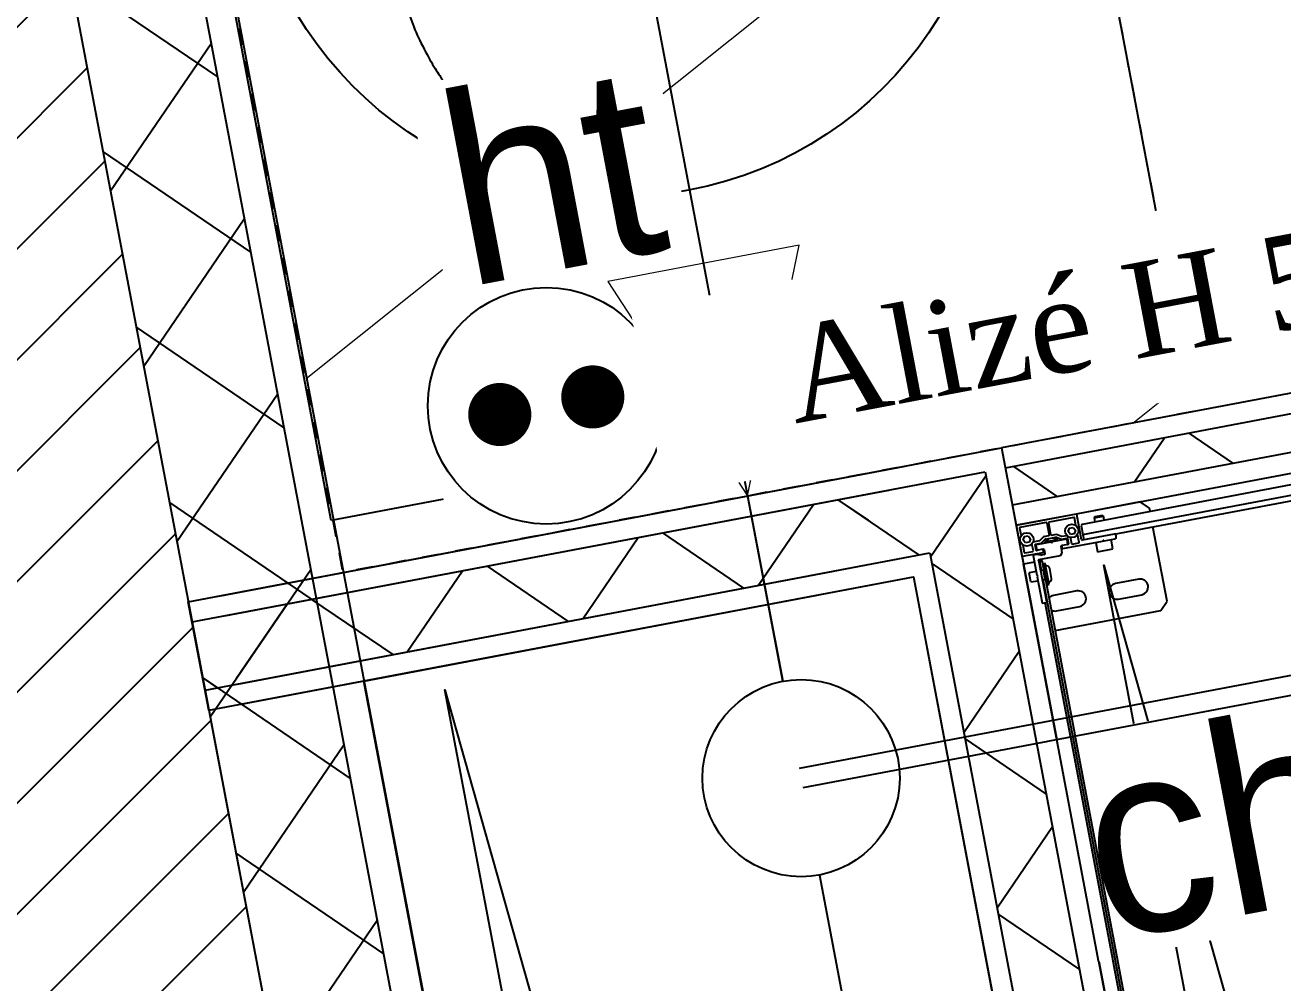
# Model space of a CAD drawing. Header units: centimetres. Extents: x 197412 to 267601, y -375791 to -305433.
# Drawn here: x 231931 to 232728, y -336630 to -336023 of the extents above; entities that cross this region are included whole.
import ezdxf

# ---------------------------------------------------------------- set-up
doc = ezdxf.new("R2010")
doc.units = ezdxf.units.CM
doc.linetypes.add('Style de ligne -1', pattern=[0.41664, 0.20828, -0.20836])
for name, color, linetype in [('3-BAT C-Niveau 0', 250, 'Continuous'), ('prlm-GT', 242, 'Continuous'), ('prlm-MOD', 64, 'Continuous'), ('prlm-VMC', 62, 'Continuous')]:
    doc.layers.add(name, color=color, linetype=linetype)
doc.layers.add('prlm-ELEC-CFO', color=1, linetype='Continuous', lineweight=25)
doc.styles.add('prlm-elec-cfo', font='comic.ttf', dxfattribs={"height": 12})
doc.styles.add('prlm-vmc', font='pala.ttf', dxfattribs={"height": 14})

# ---------------------------------------------------------------- blocks, each defined once
blk = doc.blocks.new('xi.PCHT')
at = {"color": 0, "lineweight": 5}
blk.add_wipeout([(-7.5, -7.5), (7.5, -7.5), (7.5, 7.5), (-7.5, 7.5)], dxfattribs=at).dxf.layer = 'prlm-ELEC-CFO'
at = {"layer": 'prlm-ELEC-CFO', "color": 0, "linetype": 'ByBlock', "lineweight": 5, "const_width": 2}
for points in [[(-4, 0, 1), (-2, 0, 1)], [(2, 0, 1), (4, 0, 1)]]:
    blk.add_lwpolyline(points, format="xyb", close=True, dxfattribs=at)
at = {"layer": 'prlm-ELEC-CFO', "color": 0, "linetype": 'ByBlock', "lineweight": -2}
blk.add_circle((0, 0), 7.5, dxfattribs=at)
blk = doc.blocks.new('C 90.MTI900_Alu_390')
at = {"layer": 'prlm-MOD', "color": 1, "linetype": 'Continuous'}
for p, q in [((-4.225, 0), (4.225, 0)), ((4.278, 0), (4.225, 0)), ((4.225, -0.07), (4.225, 0)), ((4.472, 0), (4.278, 0)), ((4.475, 0), (4.472, 0)), ((4.475, -0.003), (4.475, 0)), ((3.96, -0.073), (3.96, -0.097)), ((4.13, -0.07), (3.963, -0.07)), ((4.105, -0.025), (4.165, -0.025)), ((4.105, -0.025), (4.105, -0.07)), ((4.135, -0.075), (4.13, -0.07)), ((4.14, -0.07), (4.135, -0.075)), ((4.267, -0.07), (4.14, -0.07)), ((4.165, -0.07), (4.165, -0.025)), ((4.27, -0.0895), (4.27, -0.073)), ((4.275, -0.003), (4.275, -0.137)), ((4.293, -0.021), (4.293, -0.074)), ((4.3467, -0.018), (4.296, -0.018)), ((4.296, -0.077), (4.3306, -0.077)), ((4.355, -0.0385), (4.375, -0.0269)), ((4.355, -0.0615), (4.355, -0.0385)), ((4.375, -0.0731), (4.355, -0.0615)), ((4.375, -0.0269), (4.395, -0.0385)), ((4.395, -0.0615), (4.375, -0.0731)), ((4.395, -0.0385), (4.395, -0.0615)), ((4.454, -0.018), (4.4033, -0.018)), ((4.457, -0.191), (4.457, -0.021)), ((4.475, -0.387), (4.475, -0.003)), ((-4.105, -0.105), (4.105, -0.105)), ((-4.1, -0.12), (4.1, -0.12)), ((-3.96, -0.09), (3.96, -0.09)), ((3.775, -0.12), (3.775, -0.8)), ((3.895, -0.15), (3.895, -0.3)), ((3.963, -0.1), (4.229, -0.1)), ((3.995, -0.3), (3.995, -0.15)), ((4.067, -0.12), (4.067, -0.125)), ((4.067, -0.125), (4.203, -0.125)), ((4.067, -0.125), (4.067, -0.135)), ((4.067, -0.135), (4.203, -0.135)), ((4.105, -0.115), (4.095, -0.125)), ((4.1025, -0.158), (4.1675, -0.158)), ((4.105, -0.1), (4.105, -0.115)), ((4.165, -0.115), (4.105, -0.115)), ((4.165, -0.115), (4.165, -0.1)), ((4.165, -0.105), (4.225, -0.105)), ((4.175, -0.125), (4.165, -0.115)), ((4.17, -0.12), (4.225, -0.12)), ((4.203, -0.125), (4.203, -0.12)), ((4.203, -0.135), (4.203, -0.125)), ((4.225, -0.105), (4.225, -0.1)), ((4.225, -0.105), (4.225, -0.12)), ((4.235, -0.1), (4.235, -0.24)), ((4.26, -0.142), (4.26, -0.1205)), ((4.2602, -0.1195), (4.2698, -0.0905)), ((4.292, -0.145), (4.263, -0.145)), ((4.278, -0.14), (4.292, -0.14)), ((4.295, -0.137), (4.295, -0.098)), ((4.295, -0.137), (4.295, -0.142)), ((4.298, -0.095), (4.332, -0.095)), ((4.327, -0.1), (4.298, -0.1)), ((4.33, -0.195), (4.33, -0.103)), ((4.335, -0.098), (4.335, -0.1341)), ((4.3355, -0.1358), (4.3545, -0.1642)), ((4.353, -0.0864), (4.353, -0.1286)), ((4.3535, -0.1303), (4.3725, -0.1588)), ((4.33, -0.195), (4.325, -0.2)), ((4.325, -0.2), (4.33, -0.205)), ((4.3377, -0.16), (4.33, -0.16)), ((4.33, -0.1677), (4.3421, -0.1677)), ((4.33, -0.297), (4.33, -0.205)), ((4.33, -0.2323), (4.3421, -0.2323)), ((4.3545, -0.2358), (4.335, -0.265)), ((4.3377, -0.16), (4.3377, -0.24)), ((4.355, -0.19), (4.3377, -0.16)), ((4.3377, -0.24), (4.355, -0.21)), ((4.355, -0.1659), (4.355, -0.2341)), ((4.373, -0.1605), (4.373, -0.191)), ((4.373, -0.209), (4.373, -0.2404)), ((4.454, -0.194), (4.376, -0.194)), ((4.376, -0.206), (4.454, -0.206)), ((4.457, -0.369), (4.457, -0.209)), ((4.235, -0.24), (4.25, -0.255)), ((4.25, -0.255), (4.292, -0.255)), ((4.275, -0.263), (4.275, -0.52)), ((4.292, -0.26), (4.278, -0.26)), ((4.295, -0.258), (4.295, -0.263)), ((4.295, -0.302), (4.295, -0.263)), ((4.298, -0.3), (4.327, -0.3)), ((4.332, -0.305), (4.298, -0.305)), ((4.33, -0.24), (4.3377, -0.24)), ((4.335, -0.265), (4.335, -0.302)), ((4.353, -0.2714), (4.353, -0.3036)), ((4.373, -0.2404), (4.3535, -0.2697)), ((4.355, -0.3285), (4.375, -0.3169)), ((4.375, -0.3169), (4.395, -0.3285)), ((4.293, -0.326), (4.293, -0.369)), ((4.328, -0.323), (4.296, -0.323)), ((4.296, -0.372), (4.3467, -0.372)), ((4.305, -0.6), (4.305, -0.393)), ((4.308, -0.39), (4.472, -0.39)), ((4.355, -0.3515), (4.355, -0.3285)), ((4.375, -0.3631), (4.355, -0.3515)), ((4.395, -0.3515), (4.375, -0.3631)), ((4.395, -0.3285), (4.395, -0.3515)), ((4.4033, -0.372), (4.454, -0.372)), ((4.475, -0.8), (4.475, -0.387)), ((4.215, -0.475), (4.215, -0.575)), ((4.275, -0.475), (4.215, -0.475)), ((4.34, -0.405), (4.305, -0.405)), ((4.34, -0.405), (4.34, -3.475)), ((4.395, -0.405), (4.34, -0.405)), ((4.405, -0.415), (4.395, -0.405)), ((4.405, -0.415), (4.405, -3.465)), ((3.895, -0.55), (3.895, -0.7)), ((3.995, -0.7), (3.995, -0.55)), ((4.275, -0.52), (4.2779, -0.5229)), ((4.275, -0.52), (4.275, -0.53)), ((4.2779, -0.5271), (4.275, -0.53)), ((4.275, -0.53), (4.275, -0.6)), ((4.43, -0.495), (4.405, -0.495)), ((4.405, -0.555), (4.43, -0.555)), ((4.43, -0.495), (4.43, -0.555)), ((4.435, -0.5), (4.43, -0.495)), ((4.43, -0.555), (4.435, -0.55)), ((4.435, -0.55), (4.435, -0.5)), ((4.215, -0.575), (4.275, -0.575)), ((4.285, -0.61), (4.295, -0.61)), ((4.305, -0.6), (4.305, -3.277)), ((3.775, -0.8), (3.825, -0.85)), ((3.825, -0.85), (4.305, -0.85)), ((4.405, -0.85), (4.425, -0.85)), ((4.425, -0.85), (4.475, -0.8))]:
    blk.add_line(p, q, dxfattribs=at)
for centre in [(4.375, -0.05), (4.375, -0.34)]:
    blk.add_circle(centre, 0.0425, dxfattribs=at)
for centre, radius, start, end in [((4.278, -0.003), 0.003, 90, 180), ((4.472, -0.003), 0.003, 0, 90), ((3.963, -0.073), 0.003, 90, 180), ((4.267, -0.073), 0.003, 0, 90), ((4.296, -0.021), 0.003, 90, 180), ((4.296, -0.074), 0.003, 180, 270), ((4.3306, -0.067), 0.01, 270, 326.3475), ((4.3467, -0.021), 0.003, 84.51824, 90), ((4.4033, -0.021), 0.003, 90, 95.48179), ((4.454, -0.021), 0.003, 0, 90), ((3.945, -0.15), 0.05, 143.1301, 180), ((3.963, -0.097), 0.003, 180, 270), ((3.945, -0.15), 0.05, 0, 36.8699), ((4.1025, -0.138), 0.02, 171.37307, 270), ((4.1025, -0.133), 0.02, 185.73917, 187.18076), ((4.1675, -0.138), 0.02, 270, 8.62693), ((4.1675, -0.133), 0.02, 352.81924, 354.26083), ((4.232, -0.1), 0.003, 0, 180), ((4.263, -0.1205), 0.003, 161.56505, 180), ((4.263, -0.142), 0.003, 180, 270), ((4.267, -0.0895), 0.003, 341.56505, 0), ((4.278, -0.137), 0.003, 180, 270), ((4.292, -0.137), 0.003, 270, 0), ((4.292, -0.142), 0.003, 270, 0), ((4.298, -0.098), 0.003, 90, 180), ((4.298, -0.103), 0.003, 90, 180), ((4.327, -0.103), 0.003, 0, 90), ((4.332, -0.098), 0.003, 0, 90), ((4.338, -0.1341), 0.003, 180, 213.69007), ((4.356, -0.1286), 0.003, 180, 213.69007), ((4.37, -0.1605), 0.003, 0, 33.69007), ((4.352, -0.1659), 0.003, 0, 33.69007), ((4.352, -0.2341), 0.003, 326.30993, 0), ((4.376, -0.191), 0.003, 180, 270), ((4.376, -0.209), 0.003, 90, 180), ((4.454, -0.191), 0.003, 270, 0), ((4.454, -0.209), 0.003, 0, 90), ((3.945, -0.3), 0.05, 180, 0), ((4.278, -0.263), 0.003, 90, 180), ((4.292, -0.258), 0.003, 0, 90), ((4.292, -0.263), 0.003, 0, 90), ((4.298, -0.297), 0.003, 180, 270), ((4.298, -0.302), 0.003, 180, 270), ((4.327, -0.297), 0.003, 270, 0), ((4.332, -0.302), 0.003, 270, 0), ((4.356, -0.2714), 0.003, 146.30993, 180), ((4.296, -0.326), 0.003, 90, 180), ((4.296, -0.369), 0.003, 180, 270), ((4.308, -0.393), 0.003, 90, 180), ((4.328, -0.333), 0.01, 46.14901, 90), ((4.3467, -0.369), 0.003, 270, 275.48176), ((4.4033, -0.369), 0.003, 264.51819, 270), ((4.454, -0.369), 0.003, 270, 0), ((4.472, -0.387), 0.003, 270, 0), ((3.945, -0.55), 0.05, 0, 180), ((4.2758, -0.525), 0.003, 315, 45), ((4.285, -0.6), 0.01, 180, 270), ((4.295, -0.6), 0.01, 270, 0), ((3.945, -0.7), 0.05, 180, 0)]:
    blk.add_arc(centre, radius, start, end, dxfattribs=at)
blk = doc.blocks.new('xi.be')
at = {"layer": 'prlm-VMC', "color": 0, "linetype": 'ByBlock', "lineweight": 5, "flags": 128}
blk.add_lwpolyline([(-6.173, -15.004), (6.173, -15.004), (0, 0)], close=True, dxfattribs=at)
at = {"layer": 'prlm-VMC', "color": 0, "linetype": 'ByBlock', "lineweight": 5}
blk.add_solid([(0, -1), (5.173, -14.004), (-5.173, -14.004), (0, -1)], dxfattribs=at)
blk = doc.blocks.new('Groupe-159-1')
at = {"linetype": 'Continuous', "flags": 128}
blk.add_lwpolyline([(14968.364, -46433.18), (14953.495, -46354.574), (15007.537, -46344.352), (15022.406, -46422.958)], close=True, dxfattribs=at)
at = {"linetype": 'Continuous'}
blk.add_ellipse((14986.602, -46388.909), major_axis=(-23.336, -4.414), ratio=1, dxfattribs=at)
blk.add_open_spline([(14973.621, -46369.514), (14968.633, -46377.042), (14971.434, -46392.389), (14974.042, -46405.635), (14981.602, -46411.706)], degree=2, dxfattribs=at)

msp = doc.modelspace()

# ---------------------------------------------------------------- hatches: boundary and pattern name
at = {"linetype": 'Continuous', "lineweight": 18}
h = msp.add_hatch(dxfattribs=at)
h.set_pattern_fill('BA 13', color=256, scale=10, style=0, pattern_type=2)
h.set_pattern_definition([(218.65981, (82441.66, 127994.64), (-199.24783, 287.75041), [])])
h.paths.add_polyline_path([(231805.75, -334642.67), (232344.84, -334540.58), (232671.98, -336268.01), (232132.89, -336370.1)])
at = {"linetype": 'Continuous'}
h = msp.add_hatch(dxfattribs=at)
h.set_pattern_fill('02_ISOLANT', color=256, scale=10, angle=-169.27641, style=0, pattern_type=2)
h.set_pattern_definition([(235.723595, (82441.66, 127994.64), (66.106423, -45.054865), []), (325.723595, (82441.66, 127994.64), (-45.054865, -66.106423), [])])
h.paths.add_polyline_path([(232940.17, -336254.88), (232935.71, -336231.3), (232552.52, -336303.86), (232556.98, -336327.45)])
h = msp.add_hatch(dxfattribs=at)
h.set_pattern_fill('02_ISOLANT', color=256, scale=10, angle=10.72359, style=0, pattern_type=2)
h.set_pattern_definition([(55.723593, (82441.66, 127994.64), (-66.106422, 45.054866), []), (145.723593, (82441.66, 127994.64), (45.054866, 66.106422), [])])
h.paths.add_polyline_path([(232057.77, -336397.56), (232065.96, -336440.79), (232504.7, -336357.7), (232539.75, -336306.28)])
h = msp.add_hatch()
h.set_pattern_fill('02_ISOLANT', color=256, scale=10, angle=-79.27639, style=0, pattern_type=2)
h.set_pattern_definition([(325.723615, (82441.66, 127994.64), (45.054842, 66.106439), []), (55.723615, (82441.66, 127994.64), (66.106439, -45.054842), [])])
h.paths.add_polyline_path([(232539.75, -336306.28), (232504.7, -336357.7), (232678.44, -337275.11), (232715.82, -337236.04)])
at = {"layer": '3-BAT C-Niveau 0'}
h = msp.add_hatch(dxfattribs=at)
h.set_pattern_fill('MURS MACONNERIE-2', color=256, scale=10, style=0, pattern_type=2)
h.set_pattern_definition([(45, (82627.55, 127994.637), (-31.2347524, 39.0434405), [])])
h.paths.add_polyline_path([(231027.68, -331070.1), (230840.7, -330942.67), (232119.67, -337696.16), (232276.87, -337666.39)])
h = msp.add_hatch(dxfattribs=at)
h.set_pattern_fill('02_ISOLANT', color=256, scale=10, angle=-79.2764, style=0, pattern_type=2)
h.set_pattern_definition([(325.7236, (82441.66, 127994.64), (45.054858, 66.106428), []), (55.7236, (82441.66, 127994.64), (66.106428, -45.054858), [])])
h.paths.add_polyline_path([(231121.16, -331133.82), (231027.68, -331070.1), (232276.87, -337666.39), (232355.48, -337651.5)])
h = msp.add_hatch(dxfattribs=at)
h.set_pattern_fill('02_ISOLANT', color=256, scale=10, angle=10.72359, style=0, pattern_type=2)
h.set_pattern_definition([(55.723593, (82441.66, 127994.64), (-66.106422, 45.054866), []), (145.723593, (82441.66, 127994.64), (45.054866, 66.106422), [])])
h.paths.add_polyline_path([(232037.27, -336401.44), (232045.46, -336444.67), (232504.7, -336357.7), (232539.75, -336306.28)])
h = msp.add_hatch(dxfattribs=at)
h.set_pattern_fill('02_ISOLANT', color=256, scale=10, angle=10.72359, style=0, pattern_type=2)
h.set_pattern_definition([(55.723595, (82441.66, 127994.64), (-66.106423, 45.054865), []), (145.723595, (82441.66, 127994.64), (45.054865, 66.106423), [])])
h.paths.add_polyline_path([(232037.27, -336401.44), (232045.46, -336444.67), (232443.67, -336369.26), (232478.71, -336317.84)])

# ---------------------------------------------------------------- linework, layer by layer
at = {"linetype": 'Continuous', "lineweight": 25}
for p, q in [((232933.29, -336218.52), (232550.1, -336291.09)), ((232942.59, -336267.65), (232559.4, -336340.22)), ((232147.26, -336367.38), (232550.1, -336291.09)), ((232550.1, -336291.09), (232559.4, -336340.22)), ((232055.35, -336384.79), (232098.13, -336376.68)), ((232068.38, -336453.56), (232494.35, -336372.89))]:
    msp.add_line(p, q, dxfattribs=at)
at = {"linetype": 'Continuous'}
for p, q in [((232935.71, -336231.3), (232552.52, -336303.86)), ((232935.71, -336231.3), (232552.52, -336303.86)), ((232940.17, -336254.88), (232556.98, -336327.45)), ((232940.17, -336254.88), (232556.98, -336327.45)), ((232942.59, -336267.65), (232559.4, -336340.22)), ((232055.35, -336384.79), (232550.1, -336291.09)), ((232057.77, -336397.56), (232539.75, -336306.28)), ((232057.77, -336397.56), (232539.75, -336306.28)), ((232065.96, -336440.79), (232504.7, -336357.7)), ((232065.96, -336440.79), (232504.7, -336357.7))]:
    msp.add_line(p, q, dxfattribs=at)
for p, q in [((232550.1, -336291.09), (232726.87, -337224.5)), ((232550.1, -336291.09), (232726.87, -337224.5)), ((232539.75, -336306.28), (232715.82, -337236.04)), ((232539.75, -336306.28), (232715.82, -337236.04)), ((232504.7, -336357.7), (232678.44, -337275.11)), ((232504.7, -336357.7), (232678.44, -337275.11)), ((232494.35, -336372.89), (232667.39, -337286.65))]:
    msp.add_line(p, q)
at = {"linetype": 'Style de ligne -1', "ltscale": 50.8, "flags": 128}
msp.add_lwpolyline([(231805.75, -334642.67), (232344.84, -334540.58), (232671.98, -336268.01), (232132.89, -336370.1)], close=True, dxfattribs=at)
at = {"flags": 128}
for points in [[(232991.64, -337103.12), (232762.97, -337146.42), (232615.05, -336365.34), (232811.75, -337062.89)], [(232574.06, -337182.2), (232345.39, -337225.5), (232197.47, -336444.42), (232394.17, -337141.97)]]:
    msp.add_lwpolyline(points, close=True, dxfattribs=at)
at = {"layer": '3-BAT C-Niveau 0'}
for p, q in [((231027.68, -331070.1), (232276.87, -337666.39)), ((231027.68, -331070.1), (232276.87, -337666.39)), ((231121.16, -331133.82), (232355.48, -337651.5)), ((231144.54, -331149.75), (232375.13, -337647.78)), ((231674.81, -333949.82), (232331.36, -337416.67)), ((232034.85, -336388.67), (232550.1, -336291.09)), ((232147.26, -336367.38), (232550.1, -336291.09)), ((232034.85, -336388.67), (232489.07, -336302.65)), ((232034.85, -336388.67), (232489.07, -336302.65)), ((232037.27, -336401.44), (232539.75, -336306.28)), ((232037.27, -336401.44), (232539.75, -336306.28)), ((232037.27, -336401.44), (232478.71, -336317.84)), ((232037.27, -336401.44), (232478.71, -336317.84)), ((232045.46, -336444.67), (232504.7, -336357.7)), ((232045.46, -336444.67), (232504.7, -336357.7)), ((232045.46, -336444.67), (232443.67, -336369.26)), ((232045.46, -336444.67), (232443.67, -336369.26)), ((232034.85, -336388.67), (232098.13, -336376.68)), ((232047.87, -336457.45), (232494.35, -336372.89)), ((232047.87, -336457.45), (232034.85, -336388.67)), ((232047.87, -336457.45), (232433.32, -336384.45)), ((232049.14, -336464.12), (232212.14, -337324.82))]:
    msp.add_line(p, q, dxfattribs=at)
at = {"layer": 'prlm-VMC'}
msp.add_lwpolyline([(232389.28, -336321.55), (232411.53, -336439.04)], dxfattribs=at)
msp.add_circle((232423.15, -336500.45), 62.5, dxfattribs=at)

# ---------------------------------------------------------------- block references
at = {"xscale": 10, "yscale": 10, "zscale": 10}
msp.add_blockref('Groupe-159-1', (82441.66, 127994.64), dxfattribs=at)

# ---------------------------------------------------------------- next in the draw order: texts
at = {"layer": 'prlm-ELEC-CFO', "char_height": 120, "attachment_point": 5, "rotation": 10.7236, "line_spacing_factor": 0.8, "style": 'prlm-elec-cfo', "bg_fill": 3, "box_fill_scale": 1.1, "bg_fill_color": 256, "bg_fill_transparency": 0}
for s, insert in [('ht', (232265.09, -336118.7)), ('ch', (232687.05, -336530.09))]:
    msp.add_mtext(s, dxfattribs=dict(at, insert=insert))

# ---------------------------------------------------------------- next in the draw order: linework, layer by layer
at = {"layer": 'prlm-GT'}
msp.add_lwpolyline([(232145.98, -336438.87), (232494.35, -336372.89), (232654.37, -337217.87), (232306, -337283.85)], close=True, dxfattribs=at)
at = {"layer": 'prlm-VMC', "ltscale": 25}
for p, q in [((233590.07, -336273.1), (232421.99, -336494.31)), ((233592.4, -336285.38), (232424.32, -336506.59))]:
    msp.add_line(p, q, dxfattribs=at)
at = {"layer": 'prlm-VMC'}
msp.add_lwpolyline([(232434.78, -336561.86), (232496.46, -336887.52), (233423, -336712.05)], dxfattribs=at)

# ---------------------------------------------------------------- next in the draw order: block references
at = {"layer": 'prlm-ELEC-CFO', "xscale": 10, "yscale": 10, "zscale": 10, "rotation": 10.72360141139323}
msp.add_blockref('xi.PCHT', (232261.69, -336264.35), dxfattribs=at)
at = {"layer": 'prlm-MOD', "xscale": 99.99999999999979, "yscale": 99.99999999999979, "zscale": 99.99999999999979, "rotation": 100.723486071617}
msp.add_blockref('C 90.MTI900_Alu_390', (232642.67, -336779.9), dxfattribs=at)

# ---------------------------------------------------------------- next in the draw order: linework, layer by layer
at = {"layer": 'prlm-VMC'}
msp.add_lwpolyline([(232411.52, -336439.04), (231993.37, -334230.28)], dxfattribs=at)

# ---------------------------------------------------------------- next in the draw order: block references
at = {"layer": 'prlm-VMC', "xscale": 10, "yscale": 10, "zscale": 10, "rotation": 190.7235947438431}
msp.add_blockref('xi.be', (232389.28, -336321.55), dxfattribs=at)

# ---------------------------------------------------------------- next in the draw order: texts
at = {"layer": 'prlm-VMC', "ltscale": 25, "insert": (232643.75, -336203.14), "char_height": 60, "width": 586.1474, "attachment_point": 5, "rotation": 10.7236, "line_spacing_factor": 0.8, "style": 'prlm-vmc', "bg_fill": 2}
msp.add_mtext('Alizé H 5/45', dxfattribs=at)

doc.saveas('drawing.dxf')
